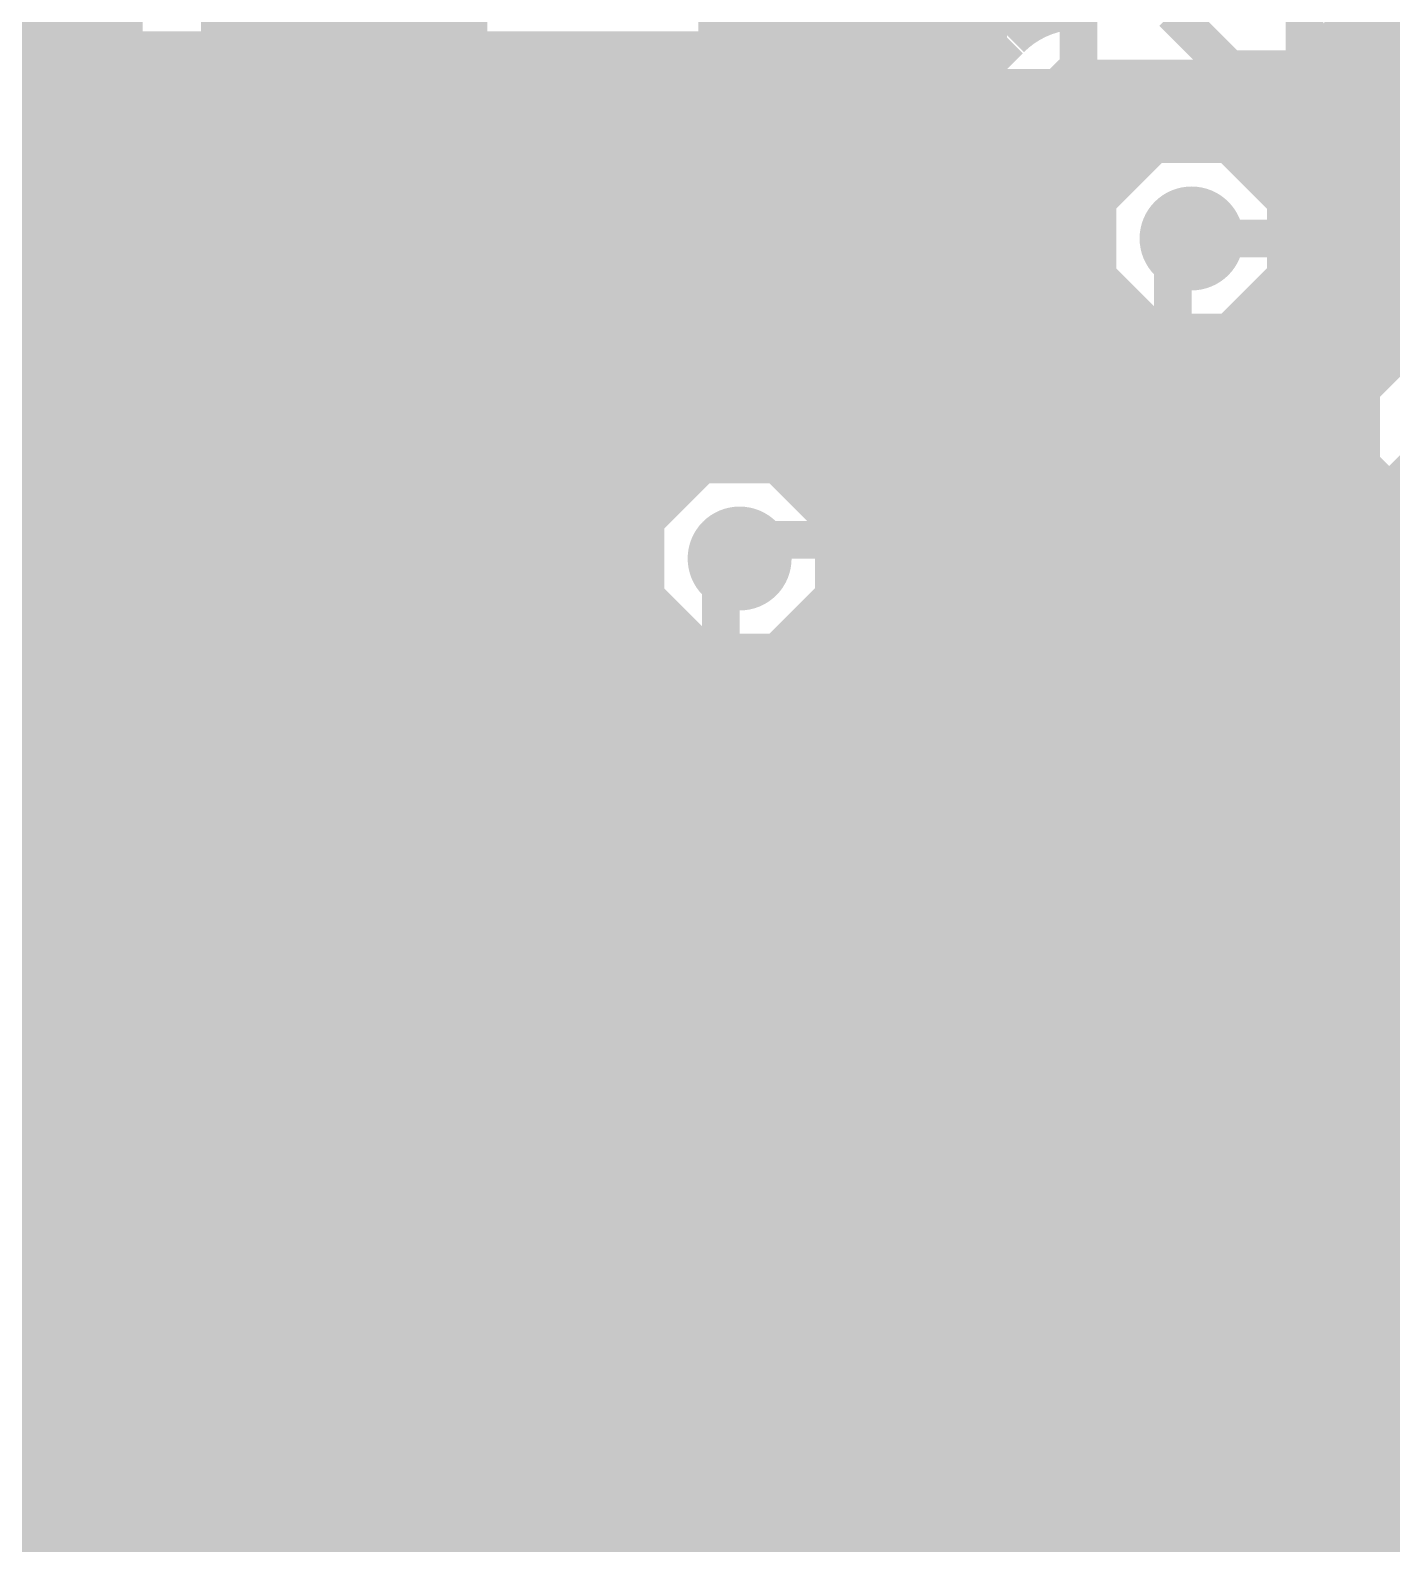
# Model space of a CAD drawing. Extents: x -5 to 208, y -5 to 206.
# Drawn here: x 56.3 to 65.49, y 138.13 to 148.34 of the extents above; entities that cross this region are included whole.
import ezdxf

# ---------------------------------------------------------------- set-up
doc = ezdxf.new("R2010")
doc.units = 0
doc.header["$MEASUREMENT"] = 0
doc.layers.get('0').update_dxf_attribs({"linetype": 'CONTINUOUS'})
for name, color, linetype in [('22-301-0_BOT', 7, 'CONTINUOUS'), ('22-301-0_DRD', 7, 'CONTINUOUS'), ('22-301-0_IN1', 1, 'CONTINUOUS'), ('22-301-0_IN2', 4, 'CONTINUOUS'), ('22-301-0_SMT', 5, 'CONTINUOUS'), ('22-301-0_SPT', 10, 'CONTINUOUS'), ('22-301-0_SST', 14, 'CONTINUOUS'), ('22-301-0_TOP', 9, 'CONTINUOUS'), ('THRUHOLE_TAP', 13, 'CONTINUOUS')]:
    doc.layers.add(name, color=color, linetype=linetype)

# ---------------------------------------------------------------- blocks, each defined once
blk = doc.blocks.new('ROUND_66')
at = {"const_width": 0.35052}
blk.add_lwpolyline([(-0.17526, 0, 1), (0.17526, 0, 1)], format="xyb", close=True, dxfattribs=at)
blk = doc.blocks.new('ROUND_68')
at = {"const_width": 0.35052}
blk.add_lwpolyline([(-0.17526, 0, 1), (0.17526, 0, 1)], format="xyb", close=True, dxfattribs=at)
blk = doc.blocks.new('RECTANGLE_6')
blk.add_solid([(0.4826, 0.4064), (0.4826, -0.4064), (-0.4826, 0.4064), (-0.4826, -0.4064)])
blk = doc.blocks.new('RECTANGLE_40')
blk.add_solid([(0.508, 0.9017), (0.508, -0.9017), (-0.508, 0.9017), (-0.508, -0.9017)])
blk = doc.blocks.new('ROUND_73')
at = {"const_width": 0.10033}
blk.add_lwpolyline([(-0.050164, 0, 1), (0.050164, 0, 1)], format="xyb", close=True, dxfattribs=at)

msp = doc.modelspace()

# ---------------------------------------------------------------- linework, layer by layer
at = {"layer": '22-301-0_BOT', "const_width": 0.254}
for points in [[(63.246, 135.255), (63.373, 135.382), (63.373, 148.59), (64.389, 149.606)], [(64.643, 148.717), (64.77, 148.717), (64.897, 148.59), (64.897, 146.431), (64.516, 146.05), (64.516, 132.334), (65.024, 131.826)], [(56.30418, 148.4122), (14.17066, 148.4122)], [(56.3372, 148.37918), (56.3372, 107.0737)], [(56.5658, 148.24202), (56.5658, 107.0737)], [(62.738, 148.1836), (14.39926, 148.1836)], [(62.738, 148.209), (56.769, 148.209)], [(56.7944, 148.209), (56.7944, 107.0737)], [(57.023, 148.209), (57.023, 107.0737)], [(57.2516, 148.209), (57.2516, 107.0737)], [(57.4802, 148.209), (57.4802, 107.0737)], [(57.7088, 148.209), (57.7088, 107.0737)], [(57.9374, 148.209), (57.9374, 107.0737)], [(58.166, 148.209), (58.166, 107.0737)], [(58.3946, 148.209), (58.3946, 107.0737)], [(58.6232, 148.209), (58.6232, 107.0737)], [(58.8518, 148.209), (58.8518, 107.0737)], [(59.0804, 148.209), (59.0804, 107.0737)], [(59.309, 148.209), (59.309, 107.0737)], [(59.5376, 148.209), (59.5376, 107.0737)], [(59.7662, 148.209), (59.7662, 107.0737)], [(59.9948, 148.209), (59.9948, 107.0737)], [(60.2234, 148.209), (60.2234, 107.0737)], [(60.452, 148.209), (60.452, 145.35658)], [(60.6806, 148.209), (60.6806, 145.53438)], [(60.9092, 148.209), (60.9092, 145.6182)], [(61.1378, 148.209), (61.1378, 145.63598)], [(61.3664, 148.209), (61.3664, 145.59026)], [(61.595, 148.209), (61.595, 145.47088)], [(61.8236, 148.209), (61.8236, 145.21942)], [(62.0522, 148.209), (62.0522, 136.8552)], [(62.2808, 148.209), (62.2808, 136.87298)], [(62.5094, 148.209), (62.5094, 136.82726)], [(62.738, 148.209), (62.738, 136.70788)], [(62.738, 148.209), (62.738, 136.70788)], [(62.738, 147.955), (14.62786, 147.955)], [(62.738, 147.7264), (14.85646, 147.7264)], [(62.738, 147.4978), (39.67226, 147.4978)], [(62.738, 147.2692), (39.93642, 147.2692)], [(62.738, 147.0406), (40.16502, 147.0406)], [(64.135, 146.939), (64.008, 146.812), (64.008, 135.001), (63.5, 134.493), (63.5, 131.064), (63.373, 130.937), (63.373, 130.81)], [(62.738, 146.812), (40.39362, 146.812)], [(62.738, 146.5834), (40.62222, 146.5834)], [(62.738, 146.3548), (40.85082, 146.3548)], [(62.738, 146.1262), (43.85818, 146.1262)], [(62.738, 145.8976), (44.19092, 145.8976)], [(62.738, 145.669), (44.39666, 145.669)], [(65.913, 145.669), (65.024, 144.78), (65.024, 132.842), (66.294, 131.572)], [(60.53836, 145.4404), (44.53636, 145.4404)], [(62.738, 145.4404), (61.6331, 145.4404)], [(60.34532, 145.2118), (44.62526, 145.2118)], [(62.738, 145.2118), (61.82868, 145.2118)], [(60.25388, 144.9832), (44.67352, 144.9832)], [(62.738, 144.9832), (61.92012, 144.9832)], [(60.22848, 144.7546), (44.68622, 144.7546)], [(61.087, 144.78), (60.96, 144.653), (60.96, 127.635), (61.468, 127.127), (62.357, 127.127), (64.262, 129.032), (64.262, 131.191)], [(62.738, 144.7546), (61.94298, 144.7546)], [(60.26658, 144.526), (44.6659, 144.526)], [(62.738, 144.526), (61.90488, 144.526)], [(60.325, 144.3863), (60.325, 127.635)], [(61.8236, 144.34058), (61.8236, 136.77138)], [(60.325, 144.2974), (44.60748, 144.2974)], [(62.738, 144.2974), (61.79566, 144.2974)], [(60.325, 144.0688), (44.78782, 144.0688)], [(61.595, 144.08912), (61.595, 136.59358)], [(62.738, 144.0688), (61.595, 144.0688)], [(60.325, 143.8402), (45.01642, 143.8402)], [(62.738, 143.8402), (61.595, 143.8402)], [(60.325, 143.6116), (45.24502, 143.6116)], [(62.738, 143.6116), (61.595, 143.6116)], [(60.325, 143.383), (45.41266, 143.383)], [(62.738, 143.383), (61.595, 143.383)], [(60.325, 143.1544), (45.466, 143.1544)], [(62.738, 143.1544), (61.595, 143.1544)], [(60.325, 142.9258), (45.466, 142.9258)], [(62.738, 142.9258), (61.595, 142.9258)], [(60.325, 142.6972), (45.466, 142.6972)], [(62.738, 142.6972), (61.595, 142.6972)], [(60.325, 142.4686), (45.466, 142.4686)], [(62.738, 142.4686), (61.595, 142.4686)], [(60.325, 142.24), (45.466, 142.24)], [(62.738, 142.24), (61.595, 142.24)], [(60.325, 142.0114), (45.466, 142.0114)], [(62.738, 142.0114), (61.595, 142.0114)], [(60.325, 141.7828), (45.466, 141.7828)], [(62.738, 141.7828), (61.595, 141.7828)], [(60.325, 141.5542), (45.466, 141.5542)], [(62.738, 141.5542), (61.595, 141.5542)], [(60.325, 141.3256), (45.44822, 141.3256)], [(62.738, 141.3256), (61.595, 141.3256)], [(60.325, 141.097), (45.339, 141.097)], [(62.738, 141.097), (61.595, 141.097)], [(60.325, 140.8684), (45.11802, 140.8684)], [(62.738, 140.8684), (61.595, 140.8684)], [(60.325, 140.6398), (44.88942, 140.6398)], [(62.738, 140.6398), (61.595, 140.6398)], [(60.325, 140.4112), (44.66082, 140.4112)], [(62.738, 140.4112), (61.595, 140.4112)], [(60.325, 140.1826), (44.577, 140.1826)], [(62.738, 140.1826), (61.595, 140.1826)], [(60.325, 139.954), (44.577, 139.954)], [(62.738, 139.954), (61.595, 139.954)], [(60.325, 139.7254), (44.577, 139.7254)], [(62.738, 139.7254), (61.595, 139.7254)], [(60.325, 139.4968), (44.577, 139.4968)], [(62.738, 139.4968), (61.595, 139.4968)], [(60.325, 139.2682), (44.577, 139.2682)], [(62.738, 139.2682), (61.595, 139.2682)], [(60.325, 139.0396), (44.577, 139.0396)], [(62.738, 139.0396), (61.595, 139.0396)], [(60.325, 138.811), (44.577, 138.811)], [(62.738, 138.811), (61.595, 138.811)], [(60.325, 138.5824), (44.577, 138.5824)], [(62.738, 138.5824), (61.595, 138.5824)], [(60.325, 138.3538), (44.577, 138.3538)], [(62.738, 138.3538), (61.595, 138.3538)], [(60.325, 138.1252), (44.577, 138.1252)], [(62.738, 138.1252), (61.595, 138.1252)]]:
    msp.add_lwpolyline(points, dxfattribs=at)
for points in [[(56.134, 148.844, 0.4142136), (56.769, 148.209)], [(61.087, 145.63852, 0.4142136), (60.22848, 144.78)], [(61.94552, 144.78, 0.4142136), (61.087, 145.63852)], [(60.22848, 144.78, 0.1197913), (60.32427, 144.38592)], [(61.595, 144.08912, 0.238571), (61.94454, 144.78)]]:
    msp.add_lwpolyline(points, format="xyb", dxfattribs=at)
at = {"layer": '22-301-0_DRD', "const_width": 0.254}
for points in [[(64.008, 148.971), (64.008, 148.463)], [(65.278, 148.463), (65.278, 148.971)], [(64.008, 148.463), (64.389, 148.082)], [(64.897, 148.082), (65.278, 148.463)], [(64.389, 148.082), (64.897, 148.082)], [(63.881, 147.574), (63.5, 147.193)], [(64.389, 147.574), (63.881, 147.574)], [(64.77, 147.193), (64.389, 147.574)], [(63.5, 147.193), (63.5, 146.685)], [(64.77, 146.685), (64.77, 147.193)], [(63.5, 146.685), (63.881, 146.304)], [(64.389, 146.304), (64.77, 146.685)], [(63.881, 146.304), (64.389, 146.304)], [(65.659, 146.304), (65.278, 145.923)], [(65.278, 145.923), (65.278, 145.415)], [(60.833, 145.415), (60.452, 145.034)], [(61.341, 145.415), (60.833, 145.415)], [(61.722, 145.034), (61.341, 145.415)], [(65.278, 145.415), (65.659, 145.034)], [(60.452, 145.034), (60.452, 144.526)], [(61.722, 144.526), (61.722, 145.034)], [(60.452, 144.526), (60.833, 144.145)], [(61.341, 144.145), (61.722, 144.526)], [(60.833, 144.145), (61.341, 144.145)], [(61.976, 140.97), (61.595, 140.589)], [(62.484, 140.97), (61.976, 140.97)], [(62.865, 140.589), (62.484, 140.97)], [(61.595, 140.589), (61.595, 140.081)], [(62.865, 140.081), (62.865, 140.589)], [(61.595, 140.081), (61.976, 139.7)], [(62.484, 139.7), (62.865, 140.081)], [(61.976, 139.7), (62.484, 139.7)]]:
    msp.add_lwpolyline(points, dxfattribs=at)
at = {"layer": '22-301-0_IN1', "const_width": 0.254}
for points in [[(66.55308, 147.955), (55.88, 147.955)], [(56.2102, 147.955), (56.2102, 112.4712)], [(56.4388, 147.955), (56.4388, 112.4712)], [(56.6674, 147.955), (56.6674, 112.4712)], [(56.896, 147.955), (56.896, 112.4712)], [(57.1246, 147.955), (57.1246, 112.4712)], [(57.3532, 147.955), (57.3532, 112.4712)], [(57.5818, 147.955), (57.5818, 112.4712)], [(57.8104, 147.955), (57.8104, 112.4712)], [(58.039, 147.955), (58.039, 112.4712)], [(58.2676, 147.955), (58.2676, 112.4712)], [(58.4962, 147.955), (58.4962, 112.4712)], [(58.7248, 147.955), (58.7248, 112.4712)], [(58.9534, 147.955), (58.9534, 112.4712)], [(59.182, 147.955), (59.182, 112.4712)], [(59.4106, 147.955), (59.4106, 112.4712)], [(59.6392, 147.955), (59.6392, 112.4712)], [(59.8678, 147.955), (59.8678, 112.4712)], [(60.0964, 147.955), (60.0964, 112.4712)], [(60.325, 147.955), (60.325, 112.4712)], [(60.5536, 147.955), (60.5536, 145.20164)], [(60.7822, 147.955), (60.7822, 145.38706)], [(61.0108, 147.955), (61.0108, 145.45564)], [(61.2394, 147.955), (61.2394, 145.44294)], [(61.468, 147.955), (61.468, 145.34388)], [(61.6966, 147.955), (61.6966, 145.07972)], [(61.9252, 147.955), (61.9252, 136.62406)], [(62.1538, 147.955), (62.1538, 136.69264)], [(62.3824, 147.955), (62.3824, 136.67994)], [(62.611, 147.955), (62.611, 136.58088)], [(62.8396, 147.955), (62.8396, 136.31672)], [(63.0682, 147.955), (63.0682, 135.91032)], [(63.2968, 147.955), (63.2968, 135.93318)], [(63.5254, 147.955), (63.5254, 147.23872)], [(63.754, 147.955), (63.754, 147.50288)], [(63.9826, 147.955), (63.9826, 147.60194)], [(64.2112, 147.955), (64.2112, 147.61464)], [(64.4398, 147.955), (64.4398, 147.54606)], [(64.6684, 147.955), (64.6684, 147.36064)], [(64.897, 147.955), (64.897, 132.49402)], [(65.1256, 147.955), (65.1256, 132.49656)], [(65.3542, 147.955), (65.3542, 146.05508)], [(65.5828, 147.955), (65.5828, 146.26336)], [(66.6369, 147.8026), (13.95476, 147.8026)], [(63.89116, 147.574), (13.78712, 147.574)], [(66.93916, 147.574), (64.3763, 147.574)], [(63.5889, 147.3454), (13.61694, 147.3454)], [(79.43088, 147.3454), (64.67856, 147.3454)], [(63.47714, 147.1168), (13.62964, 147.1168)], [(79.66202, 147.1168), (64.79032, 147.1168)], [(63.45682, 146.8882), (13.56106, 146.8882)], [(79.883, 146.8882), (64.81318, 146.8882)], [(63.51524, 146.6596), (13.37564, 146.6596)], [(63.5254, 146.63674), (63.5254, 135.87476)], [(73.81494, 146.6596), (64.75476, 146.6596)], [(64.6684, 146.51736), (64.6684, 132.40512)], [(63.68288, 146.431), (9.5758, 146.431)], [(73.66508, 146.431), (64.58712, 146.431)], [(63.754, 146.37512), (63.754, 135.70712)], [(63.9826, 146.27606), (63.9826, 131.81076)], [(64.4398, 146.33194), (64.4398, 132.17398)], [(65.49136, 146.2024), (9.5123, 146.2024)], [(64.2112, 146.26336), (64.2112, 131.86918)], [(65.30594, 145.9738), (43.76674, 145.9738)], [(65.23736, 145.7452), (44.0944, 145.7452)], [(65.25006, 145.5166), (44.28744, 145.5166)], [(60.63488, 145.288), (44.40936, 145.288)], [(65.34912, 145.288), (61.53912, 145.288)], [(65.3542, 145.28038), (65.3542, 132.42036)], [(60.46724, 145.0594), (44.48048, 145.0594)], [(65.61074, 145.0594), (61.70676, 145.0594)], [(65.5828, 145.07464), (65.5828, 132.21208)], [(60.40882, 144.8308), (44.50842, 144.8308)], [(79.883, 144.8308), (61.76518, 144.8308)], [(60.42914, 144.6022), (44.49826, 144.6022)], [(79.883, 144.6022), (61.74232, 144.6022)], [(61.6966, 144.47774), (61.6966, 136.43864)], [(60.5409, 144.3736), (44.44492, 144.3736)], [(60.5536, 144.35836), (60.5536, 112.4712)], [(79.883, 144.3736), (61.63056, 144.3736)], [(60.84316, 144.145), (44.3484, 144.145)], [(60.7822, 144.17294), (60.7822, 112.4712)], [(79.883, 144.145), (61.3283, 144.145)], [(61.468, 144.21612), (61.468, 128.10236)], [(61.0108, 144.10436), (61.0108, 112.4712)], [(61.2394, 144.11706), (61.2394, 112.4712)], [(79.883, 143.9164), (44.19092, 143.9164)], [(79.883, 143.6878), (43.93946, 143.6878)], [(79.883, 143.4592), (43.71086, 143.4592)], [(79.883, 143.2306), (44.06646, 143.2306)], [(79.883, 143.002), (44.26966, 143.002)], [(79.883, 142.7734), (44.3992, 142.7734)], [(79.883, 142.5448), (44.4754, 142.5448)], [(79.883, 142.3162), (44.50842, 142.3162)], [(79.883, 142.0876), (44.5008, 142.0876)], [(79.883, 141.859), (44.45508, 141.859)], [(72.09536, 141.6304), (44.3611, 141.6304)], [(71.90994, 141.4018), (44.21124, 141.4018)], [(71.84136, 141.1732), (43.97502, 141.1732)], [(71.85406, 140.9446), (43.48226, 140.9446)], [(71.95312, 140.716), (12.64412, 140.716)], [(72.21474, 140.4874), (12.53236, 140.4874)], [(79.883, 140.2588), (12.2301, 140.2588)], [(79.883, 140.0302), (-2.54, 140.0302)], [(67.46494, 139.8016), (-2.54, 139.8016)], [(67.31508, 139.573), (17.0053, 139.573)], [(67.26428, 139.3444), (17.30756, 139.3444)], [(67.29476, 139.1158), (17.41932, 139.1158)], [(67.41922, 138.8872), (30.82798, 138.8872)], [(67.78244, 138.6586), (31.05912, 138.6586)], [(72.20712, 138.43), (31.14802, 138.43)], [(72.10806, 138.2014), (31.15056, 138.2014)]]:
    msp.add_lwpolyline(points, dxfattribs=at)
for points in [[(64.135, 147.61972, 0.4142136), (63.45428, 146.939)], [(64.81572, 146.939, 0.4142136), (64.135, 147.61972)], [(63.45428, 146.939, 0.4142136), (64.135, 146.25828)], [(64.135, 146.25828, 0.4142136), (64.81572, 146.939)], [(65.913, 146.34972, 0.4142136), (65.23228, 145.669)], [(65.23228, 145.669, 0.4142136), (65.913, 144.98828)], [(61.087, 145.46072, 0.4142136), (60.40628, 144.78)], [(61.76772, 144.78, 0.4142136), (61.087, 145.46072)], [(60.40628, 144.78, 0.4142136), (61.087, 144.09928)], [(61.087, 144.09928, 0.4142136), (61.76772, 144.78)]]:
    msp.add_lwpolyline(points, format="xyb", dxfattribs=at)
at = {"layer": '22-301-0_IN2', "const_width": 0.254}
for points in [[(66.55308, 147.955), (55.88, 147.955)], [(56.2102, 147.955), (56.2102, 139.7762)], [(56.4388, 147.955), (56.4388, 139.7762)], [(56.6674, 147.955), (56.6674, 139.7762)], [(56.896, 147.955), (56.896, 139.7762)], [(57.1246, 147.955), (57.1246, 139.7762)], [(57.3532, 147.955), (57.3532, 139.7762)], [(57.5818, 147.955), (57.5818, 139.7762)], [(57.8104, 147.955), (57.8104, 139.7762)], [(58.039, 147.955), (58.039, 139.7762)], [(58.2676, 147.955), (58.2676, 139.7762)], [(58.4962, 147.955), (58.4962, 139.7762)], [(58.7248, 147.955), (58.7248, 139.7762)], [(58.9534, 147.955), (58.9534, 139.7762)], [(59.182, 147.955), (59.182, 139.7762)], [(59.4106, 147.955), (59.4106, 139.7762)], [(59.6392, 147.955), (59.6392, 139.7762)], [(59.8678, 147.955), (59.8678, 139.7762)], [(60.0964, 147.955), (60.0964, 139.7762)], [(60.325, 147.955), (60.325, 139.7762)], [(60.5536, 147.955), (60.5536, 145.20164)], [(60.7822, 147.955), (60.7822, 145.38706)], [(61.0108, 147.955), (61.0108, 145.45564)], [(61.2394, 147.955), (61.2394, 145.44294)], [(61.468, 147.955), (61.468, 145.3642)], [(61.6966, 147.955), (61.6966, 145.3642)], [(61.9252, 147.955), (61.9252, 145.3642)], [(62.1538, 147.955), (62.1538, 145.3642)], [(62.3824, 147.955), (62.3824, 145.3642)], [(62.611, 147.955), (62.611, 145.3642)], [(62.8396, 147.955), (62.8396, 145.3642)], [(63.0682, 147.955), (63.0682, 145.3642)], [(63.2968, 147.955), (63.2968, 145.3642)], [(63.5254, 147.955), (63.5254, 147.23872)], [(63.754, 147.955), (63.754, 147.50288)], [(63.9826, 147.955), (63.9826, 147.60194)], [(64.2112, 147.955), (64.2112, 147.61464)], [(64.4398, 147.955), (64.4398, 147.54606)], [(64.6684, 147.955), (64.6684, 147.3962)], [(64.897, 147.955), (64.897, 147.3962)], [(65.1256, 147.955), (65.1256, 147.3962)], [(65.3542, 147.955), (65.3542, 147.3962)], [(65.5828, 147.955), (65.5828, 147.3962)], [(66.70294, 147.7264), (13.91412, 147.7264)], [(63.74638, 147.4978), (13.68298, 147.4978)], [(79.35976, 147.4978), (64.52108, 147.4978)], [(74.549, 147.3962), (64.63792, 147.3962)], [(63.54064, 147.2692), (13.62964, 147.2692)], [(63.4619, 147.0406), (13.61694, 147.0406)], [(113.157, 146.431), (112.903, 146.685), (74.803, 146.685), (74.549, 146.939), (64.135, 146.939)], [(63.46698, 146.812), (13.51788, 146.812)], [(63.55588, 146.5834), (13.25372, 146.5834)], [(63.5254, 146.63674), (63.5254, 145.3642)], [(73.68794, 146.4818), (64.63792, 146.4818)], [(64.6684, 146.4818), (64.6684, 145.3642)], [(64.897, 146.4818), (64.897, 145.3642)], [(65.1256, 146.4818), (65.1256, 145.3642)], [(65.3542, 146.4818), (65.3542, 146.05508)], [(65.5828, 146.4818), (65.5828, 146.26336)], [(63.78702, 146.3548), (9.56056, 146.3548)], [(63.754, 146.37512), (63.754, 145.3642)], [(63.9826, 146.27606), (63.9826, 145.3642)], [(64.4398, 146.33194), (64.4398, 145.3642)], [(73.63714, 146.3548), (64.48298, 146.3548)], [(64.2112, 146.26336), (64.2112, 145.3642)], [(65.41008, 146.1262), (9.47928, 146.1262)], [(65.27292, 145.8976), (43.90136, 145.8976)], [(65.23228, 145.669), (44.16806, 145.669)], [(60.92444, 145.4404), (44.33316, 145.4404)], [(65.27292, 145.4404), (61.24702, 145.4404)], [(65.30594, 145.3642), (61.43498, 145.3642)], [(60.56122, 145.2118), (44.4373, 145.2118)], [(60.43676, 144.9832), (44.49318, 144.9832)], [(118.999, 144.907), (118.745, 144.653), (112.395, 144.653), (112.141, 144.907), (61.214, 144.907), (61.087, 144.78)], [(60.40628, 144.7546), (44.50842, 144.7546)], [(60.45708, 144.526), (44.48556, 144.526)], [(79.883, 144.4498), (61.68136, 144.4498)], [(61.6966, 144.4498), (61.6966, 139.7762)], [(61.9252, 144.4498), (61.9252, 139.7762)], [(62.1538, 144.4498), (62.1538, 139.7762)], [(62.3824, 144.4498), (62.3824, 139.7762)], [(62.611, 144.4498), (62.611, 139.7762)], [(62.8396, 144.4498), (62.8396, 139.7762)], [(63.0682, 144.4498), (63.0682, 139.7762)], [(63.2968, 144.4498), (63.2968, 139.7762)], [(63.5254, 144.4498), (63.5254, 139.7762)], [(63.754, 144.4498), (63.754, 139.7762)], [(63.9826, 144.4498), (63.9826, 139.7762)], [(64.2112, 144.4498), (64.2112, 139.7762)], [(64.4398, 144.4498), (64.4398, 139.7762)], [(64.6684, 144.4498), (64.6684, 139.7762)], [(64.897, 144.4498), (64.897, 139.7762)], [(65.1256, 144.4498), (65.1256, 139.7762)], [(65.3542, 144.4498), (65.3542, 139.7762)], [(65.5828, 144.4498), (65.5828, 139.7762)], [(60.5536, 144.35836), (60.5536, 139.7762)], [(60.60694, 144.2974), (44.41952, 144.2974)], [(79.883, 144.2974), (61.56452, 144.2974)], [(60.7822, 144.17294), (60.7822, 139.7762)], [(61.468, 144.21612), (61.468, 139.7762)], [(79.883, 144.0688), (44.30268, 144.0688)], [(61.0108, 144.10436), (61.0108, 139.7762)], [(61.2394, 144.11706), (61.2394, 139.7762)], [(79.883, 143.8402), (44.1198, 143.8402)], [(79.883, 143.6116), (43.815, 143.6116)], [(79.883, 143.383), (43.86072, 143.383)], [(79.883, 143.1544), (44.1452, 143.1544)], [(79.883, 142.9258), (44.32046, 142.9258)], [(79.883, 142.6972), (44.42968, 142.6972)], [(79.883, 142.4686), (44.49064, 142.4686)], [(79.883, 142.24), (44.51096, 142.24)], [(79.883, 142.0114), (44.49064, 142.0114)], [(79.883, 141.7828), (44.42968, 141.7828)], [(72.01408, 141.5542), (44.32046, 141.5542)], [(71.87692, 141.3256), (44.1452, 141.3256)], [(71.83628, 141.097), (43.86072, 141.097)], [(71.87692, 140.8684), (12.66698, 140.8684)], [(72.01408, 140.6398), (12.61872, 140.6398)], [(79.883, 140.4112), (12.46632, 140.4112)], [(71.08698, 140.1826), (-2.54, 140.1826)], [(67.70116, 139.954), (-2.54, 139.954)], [(67.44208, 139.7762), (18.923, 139.7762)], [(16.764, 138.938), (18.542, 138.938), (18.923, 139.319), (67.945, 139.319)], [(67.44208, 138.8618), (30.86608, 138.8618)], [(56.2102, 138.8618), (56.2102, 138.303)], [(56.4388, 138.8618), (56.4388, 138.303)], [(56.6674, 138.8618), (56.6674, 138.303)], [(56.896, 138.8618), (56.896, 138.303)], [(57.1246, 138.8618), (57.1246, 138.303)], [(57.3532, 138.8618), (57.3532, 138.303)], [(57.5818, 138.8618), (57.5818, 138.303)], [(57.8104, 138.8618), (57.8104, 138.303)], [(58.039, 138.8618), (58.039, 138.303)], [(58.2676, 138.8618), (58.2676, 138.303)], [(58.4962, 138.8618), (58.4962, 138.303)], [(58.7248, 138.8618), (58.7248, 138.303)], [(58.9534, 138.8618), (58.9534, 138.303)], [(59.182, 138.8618), (59.182, 138.303)], [(59.4106, 138.8618), (59.4106, 138.303)], [(59.6392, 138.8618), (59.6392, 138.303)], [(59.8678, 138.8618), (59.8678, 138.303)], [(60.0964, 138.8618), (60.0964, 138.303)], [(60.325, 138.8618), (60.325, 138.303)], [(60.5536, 138.8618), (60.5536, 138.303)], [(60.7822, 138.8618), (60.7822, 138.303)], [(61.0108, 138.8618), (61.0108, 138.303)], [(61.2394, 138.8618), (61.2394, 138.303)], [(61.468, 138.8618), (61.468, 138.303)], [(61.6966, 138.8618), (61.6966, 138.303)], [(61.9252, 138.8618), (61.9252, 138.303)], [(62.1538, 138.8618), (62.1538, 138.303)], [(62.3824, 138.8618), (62.3824, 138.303)], [(62.611, 138.8618), (62.611, 138.303)], [(62.8396, 138.8618), (62.8396, 138.303)], [(63.0682, 138.8618), (63.0682, 138.303)], [(63.2968, 138.8618), (63.2968, 138.303)], [(63.5254, 138.8618), (63.5254, 138.303)], [(63.754, 138.8618), (63.754, 138.303)], [(63.9826, 138.8618), (63.9826, 138.303)], [(64.2112, 138.8618), (64.2112, 138.303)], [(64.4398, 138.8618), (64.4398, 138.303)], [(64.6684, 138.8618), (64.6684, 138.303)], [(64.897, 138.8618), (64.897, 138.303)], [(65.1256, 138.8618), (65.1256, 138.303)], [(65.3542, 138.8618), (65.3542, 138.303)], [(65.5828, 138.8618), (65.5828, 138.303)], [(67.49288, 138.811), (30.93212, 138.811)], [(67.9577, 138.5824), (31.09976, 138.5824)], [(67.7291, 138.3538), (31.15818, 138.3538)], [(67.6783, 138.303), (55.753, 138.303)]]:
    msp.add_lwpolyline(points, dxfattribs=at)
for points in [[(64.135, 147.61972, 0.4142136), (63.45428, 146.939)], [(64.63792, 147.3962, 0.2113087), (64.135, 147.61868)], [(63.45428, 146.939, 0.4142136), (64.135, 146.25828)], [(64.135, 146.25828, 0.2113081), (64.63869, 146.4811)], [(65.913, 146.34972, 0.4142136), (65.23228, 145.669)], [(65.23228, 145.669, 0.1168577), (65.30465, 145.36355)], [(61.087, 145.46072, 0.4142136), (60.40628, 144.78)], [(61.43498, 145.3642, 0.1351175), (61.087, 145.45998)], [(60.40628, 144.78, 0.4142136), (61.087, 144.09928)], [(61.087, 144.09928, 0.2723761), (61.68136, 144.4498)]]:
    msp.add_lwpolyline(points, format="xyb", dxfattribs=at)
at = {"layer": '22-301-0_SST', "const_width": 0.1524}
for points in [[(61.087, 148.717), (61.087, 145.923), (55.753, 145.923), (55.753, 148.717), (61.087, 148.717)], [(61.94806, 141.9733), (61.78042, 142.03426), (61.78042, 142.38986), (61.94806, 142.44828), (62.62624, 142.44828), (62.79642, 142.38986), (62.79642, 142.03426), (62.62624, 141.9733)], [(62.28842, 141.19606), (62.45606, 141.1351), (62.62624, 141.1351), (62.79642, 141.19606), (62.79642, 141.55166), (62.62624, 141.61008), (62.45606, 141.61008), (62.28842, 141.55166), (62.28842, 141.19606), (62.11824, 141.1351), (61.94806, 141.1351), (61.78042, 141.19606), (61.78042, 141.55166), (61.94806, 141.61008), (62.11824, 141.61008), (62.28842, 141.55166)], [(61.78042, 140.6525), (62.79642, 140.2969), (62.79642, 140.77188)], [(63.0555, 136.9695), (63.0555, 139.8905), (61.4172, 139.8905), (61.4172, 136.9695), (63.0555, 136.9695)]]:
    msp.add_lwpolyline(points, dxfattribs=at)
at = {"layer": '22-301-0_TOP'}
for points, const_width in [([(65.73266, 133.3881), (65.73266, 142.16634), (62.357, 145.542), (54.991, 145.542), (48.26, 152.273), (48.26, 159.893)], 0.254), ([(47.371, 159.131), (47.371, 152.273), (55.626, 144.018), (63.119, 144.018), (65.23228, 141.90472), (65.23228, 133.3881)], 0.254), ([(48.9966, 156.6418), (48.9966, 152.2984), (55.245, 146.05), (62.611, 146.05), (66.294, 142.367), (66.294, 137.541), (67.2338, 136.6012), (67.2338, 133.3881)], 0.254), ([(58.42, 153.4922), (58.42, 146.5072)], 0.254), ([(58.6486, 153.4922), (58.6486, 146.5072)], 0.254), ([(58.8772, 153.4922), (58.8772, 146.5072)], 0.254), ([(59.1058, 153.4922), (59.1058, 146.5072)], 0.254), ([(64.7954, 151.765), (64.7954, 151.003), (65.0494, 150.749), (65.151, 150.749), (65.659, 150.241), (65.659, 148.336), (65.151, 147.828), (63.373, 147.828), (62.992, 147.447), (62.992, 147.32), (60.0964, 147.32)], 0.635), ([(56.8452, 151.13), (56.7436, 151.0284), (56.7436, 147.32)], 0.635), ([(62.7634, 150.4823), (62.7634, 148.1328)], 0.254), ([(62.992, 150.46198), (62.992, 148.35124)], 0.254), ([(63.2206, 150.4569), (63.2206, 148.45792)], 0.254), ([(57.7342, 149.4282), (57.7342, 146.5072)], 0.254), ([(57.9628, 149.4282), (57.9628, 146.5072)], 0.254), ([(58.1914, 149.4282), (58.1914, 146.5072)], 0.254), ([(60.9346, 149.4282), (60.9346, 147.9677)], 0.254), ([(61.1632, 149.4282), (61.1632, 147.9677)], 0.254), ([(61.3918, 149.4282), (61.3918, 147.9677)], 0.254), ([(61.6204, 149.4282), (61.6204, 147.9677)], 0.254), ([(61.849, 149.4282), (61.849, 147.9677)], 0.254), ([(62.0776, 149.4282), (62.0776, 147.9677)], 0.254), ([(62.3062, 149.4282), (62.3062, 147.9677)], 0.254), ([(62.5348, 149.4282), (62.5348, 147.9677)], 0.254), ([(57.5818, 148.5519), (57.5818, 146.5072)], 0.254), ([(59.2582, 148.5519), (59.2582, 146.5072)], 0.254), ([(60.9346, 148.5519), (60.9346, 147.9677)], 0.254), ([(59.2582, 148.2598), (57.5818, 148.2598)], 0.254), ([(62.88786, 148.2598), (60.9346, 148.2598)], 0.254), ([(62.90818, 148.27758), (62.59576, 147.9677)], 0.254), ([(46.5582, 148.01596), (61.7601, 132.81406)], 0.254), ([(59.2582, 148.0312), (57.5818, 148.0312)], 0.254), ([(62.65926, 148.0312), (60.9346, 148.0312)], 0.254), ([(62.59576, 147.9677), (60.9346, 147.9677)], 0.254), ([(59.2582, 147.8026), (57.5818, 147.8026)], 0.254), ([(59.2582, 147.574), (57.5818, 147.574)], 0.254), ([(59.2582, 147.3454), (57.5818, 147.3454)], 0.254), ([(72.0598, 147.3454), (65.5828, 147.3454)], 0.254), ([(65.278, 147.193), (65.278, 145.9103)], 0.254), ([(65.5066, 147.28698), (65.5066, 146.21256)], 0.254), ([(59.2582, 147.1168), (57.5818, 147.1168)], 0.254), ([(65.151, 147.1803), (64.77, 147.1803)], 0.254), ([(72.0598, 147.1168), (64.79032, 147.1168)], 0.254), ([(64.8208, 147.1803), (64.8208, 144.48536)], 0.254), ([(65.0494, 147.1803), (65.0494, 144.25676)], 0.254), ([(59.2582, 146.8882), (57.5818, 146.8882)], 0.254), ([(72.0598, 146.8882), (64.81318, 146.8882)], 0.254), ([(63.4492, 146.86026), (63.4492, 145.85696)], 0.254), ([(63.2206, 146.71294), (63.2206, 146.08556)], 0.254), ([(59.2582, 146.6596), (57.5818, 146.6596)], 0.254), ([(62.992, 146.6723), (60.9346, 146.6723)], 0.254), ([(60.9346, 146.6723), (60.9346, 146.5072)], 0.254), ([(60.9346, 146.6723), (60.9346, 146.5072)], 0.254), ([(63.51524, 146.6596), (60.9346, 146.6596)], 0.254), ([(61.1632, 146.6723), (61.1632, 146.5072)], 0.254), ([(61.3918, 146.6723), (61.3918, 146.5072)], 0.254), ([(61.6204, 146.6723), (61.6204, 146.5072)], 0.254), ([(61.849, 146.6723), (61.849, 146.5072)], 0.254), ([(62.0776, 146.6723), (62.0776, 146.5072)], 0.254), ([(62.3062, 146.6723), (62.3062, 146.5072)], 0.254), ([(62.5348, 146.6723), (62.5348, 146.5072)], 0.254), ([(62.7634, 146.6723), (62.7634, 146.4818)], 0.254), ([(62.992, 146.6723), (62.992, 146.31416)], 0.254), ([(72.0598, 146.6596), (64.75476, 146.6596)], 0.254), ([(59.2582, 146.5072), (57.5818, 146.5072)], 0.254), ([(62.611, 146.5072), (60.9346, 146.5072)], 0.254), ([(63.68288, 146.431), (62.86246, 146.431)], 0.254), ([(63.6778, 146.43608), (63.6778, 145.62836)], 0.254), ([(72.0598, 146.431), (64.58712, 146.431)], 0.254), ([(64.5922, 146.43608), (64.5922, 144.71396)], 0.254), ([(62.93866, 146.37004), (66.61658, 142.68958)], 0.254), ([(63.9064, 146.29892), (63.9064, 145.39976)], 0.254), ([(64.3636, 146.29892), (64.3636, 144.94256)], 0.254), ([(65.49136, 146.2024), (63.10376, 146.2024)], 0.254), ([(64.135, 146.25828), (64.135, 145.17116)], 0.254), ([(65.30594, 145.9738), (63.33236, 145.9738)], 0.254), ([(65.23736, 145.7452), (63.56096, 145.7452)], 0.254), ([(65.25006, 145.5166), (63.78956, 145.5166)], 0.254), ([(65.278, 145.42516), (65.278, 144.02816)], 0.254), ([(65.34912, 145.288), (64.01816, 145.288)], 0.254), ([(65.61074, 145.0594), (64.24676, 145.0594)], 0.254), ([(65.5066, 145.1229), (65.5066, 143.79956)], 0.254), ([(72.0598, 144.8308), (64.47536, 144.8308)], 0.254), ([(72.0598, 144.6022), (64.70396, 144.6022)], 0.254), ([(72.0598, 144.3736), (64.93256, 144.3736)], 0.254), ([(72.0598, 144.145), (65.16116, 144.145)], 0.254), ([(72.0598, 143.9164), (65.38976, 143.9164)], 0.254), ([(62.9285, 143.5608), (55.626, 143.5608)], 0.254), ([(56.3626, 143.5608), (56.3626, 138.21156)], 0.254), ([(56.5912, 143.5608), (56.5912, 137.98296)], 0.254), ([(56.8198, 143.5608), (56.8198, 137.75436)], 0.254), ([(57.0484, 143.5608), (57.0484, 137.52576)], 0.254), ([(57.277, 143.5608), (57.277, 137.29716)], 0.254), ([(57.5056, 143.5608), (57.5056, 137.06856)], 0.254), ([(57.7342, 143.5608), (57.7342, 136.83996)], 0.254), ([(57.9628, 143.5608), (57.9628, 136.61136)], 0.254), ([(58.1914, 143.5608), (58.1914, 136.38276)], 0.254), ([(58.42, 143.5608), (58.42, 136.15416)], 0.254), ([(58.6486, 143.5608), (58.6486, 135.92556)], 0.254), ([(58.8772, 143.5608), (58.8772, 135.69696)], 0.254), ([(59.1058, 143.5608), (59.1058, 135.46836)], 0.254), ([(59.3344, 143.5608), (59.3344, 135.23976)], 0.254), ([(59.563, 143.5608), (59.563, 135.01116)], 0.254), ([(59.7916, 143.5608), (59.7916, 134.78256)], 0.254), ([(60.0202, 143.5608), (60.0202, 134.55396)], 0.254), ([(60.2488, 143.5608), (60.2488, 134.32536)], 0.254), ([(60.4774, 143.5608), (60.4774, 134.09676)], 0.254), ([(60.706, 143.5608), (60.706, 133.86816)], 0.254), ([(60.9346, 143.5608), (60.9346, 133.63956)], 0.254), ([(61.1632, 143.5608), (61.1632, 133.41096)], 0.254), ([(61.3918, 143.5608), (61.3918, 133.18236)], 0.254), ([(61.6204, 143.5608), (61.6204, 139.8778)], 0.254), ([(61.849, 143.5608), (61.849, 139.8778)], 0.254), ([(62.0776, 143.5608), (62.0776, 139.8778)], 0.254), ([(62.3062, 143.5608), (62.3062, 139.8778)], 0.254), ([(62.5348, 143.5608), (62.5348, 139.8778)], 0.254), ([(62.7634, 143.5608), (62.7634, 139.8778)], 0.254), ([(62.9285, 143.5608), (64.77508, 141.71422)], 0.254), ([(63.0301, 143.4592), (51.11496, 143.4592)], 0.254), ([(62.992, 143.4973), (62.992, 139.8778)], 0.254), ([(63.2587, 143.2306), (51.34356, 143.2306)], 0.254), ([(63.2206, 143.2687), (63.2206, 135.93318)], 0.254), ([(63.4492, 143.0401), (63.4492, 135.9027)], 0.254), ([(63.4873, 143.002), (51.57216, 143.002)], 0.254), ([(63.6778, 142.8115), (63.6778, 135.78078)], 0.254), ([(63.7159, 142.7734), (51.80076, 142.7734)], 0.254), ([(63.9445, 142.5448), (52.02936, 142.5448)], 0.254), ([(63.9064, 142.5829), (63.9064, 135.41502)], 0.254), ([(64.1731, 142.3162), (52.25796, 142.3162)], 0.254), ([(64.135, 142.3543), (64.135, 134.59714)], 0.254), ([(64.3636, 142.1257), (64.3636, 134.58698)], 0.254), ([(64.4017, 142.0876), (52.48656, 142.0876)], 0.254), ([(64.5922, 141.8971), (64.5922, 134.58444)], 0.254), ([(64.6303, 141.859), (52.71516, 141.859)], 0.254), ([(64.77508, 141.71422), (64.77508, 134.60476)], 0.254), ([(64.77508, 141.6304), (52.94376, 141.6304)], 0.254), ([(64.77508, 141.4018), (53.17236, 141.4018)], 0.254), ([(64.77508, 141.1732), (53.40096, 141.1732)], 0.254), ([(64.77508, 140.9446), (53.62956, 140.9446)], 0.254), ([(64.77508, 140.716), (53.85816, 140.716)], 0.254), ([(64.77508, 140.4874), (54.08676, 140.4874)], 0.254), ([(62.23, 140.335), (62.23, 139.1412)], 0.635), ([(64.77508, 140.2588), (54.31536, 140.2588)], 0.254), ([(64.77508, 140.0302), (54.54396, 140.0302)], 0.254), ([(63.0428, 139.8778), (61.4172, 139.8778)], 0.254), ([(61.4172, 139.8778), (61.4172, 138.4554)], 0.254), ([(62.23, 139.8778), (62.23, 139.1412)], 0.254), ([(63.0428, 139.8778), (63.0428, 138.4554)], 0.254), ([(61.4172, 139.8016), (54.77256, 139.8016)], 0.254), ([(64.77508, 139.8016), (63.0428, 139.8016)], 0.254), ([(61.4172, 139.573), (55.00116, 139.573)], 0.254), ([(64.77508, 139.573), (63.0428, 139.573)], 0.254), ([(61.4172, 139.3444), (55.22976, 139.3444)], 0.254), ([(64.77508, 139.3444), (63.0428, 139.3444)], 0.254), ([(61.4172, 139.1412), (62.23, 139.1412)], 0.254), ([(63.0428, 139.1412), (62.23, 139.1412)], 0.254), ([(61.4172, 139.1158), (55.45836, 139.1158)], 0.254), ([(64.77508, 139.1158), (63.0428, 139.1158)], 0.254), ([(61.4172, 138.8872), (55.68696, 138.8872)], 0.254), ([(64.77508, 138.8872), (63.0428, 138.8872)], 0.254), ([(61.4172, 138.6586), (55.91556, 138.6586)], 0.254), ([(64.77508, 138.6586), (63.0428, 138.6586)], 0.254), ([(61.4172, 138.43), (56.14416, 138.43)], 0.254), ([(61.4172, 138.4554), (61.4172, 138.4046)], 0.254), ([(63.0428, 138.4554), (63.0428, 138.4046)], 0.254), ([(64.77508, 138.43), (63.0428, 138.43)], 0.254), ([(61.4172, 138.4046), (61.4172, 136.9822)], 0.254), ([(63.0428, 138.4046), (63.0428, 136.9822)], 0.254), ([(61.4172, 138.2014), (56.37276, 138.2014)], 0.254), ([(64.77508, 138.2014), (63.0428, 138.2014)], 0.254)]:
    msp.add_lwpolyline(points, dxfattribs=dict(at, const_width=const_width))
at = {"layer": '22-301-0_TOP', "const_width": 0.254}
for points in [[(63.373, 148.4757, 0.1989129), (62.91501, 148.28599)], [(65.151, 147.1803, 0.1989118), (65.60899, 147.37001)], [(65.151, 147.1803, 0.1989118), (65.60899, 147.37001)], [(64.81572, 146.939, 0.091037), (64.77133, 147.1808)], [(64.135, 146.25828, 0.4142136), (64.81572, 146.939)], [(62.992, 146.6723, 0.2039555), (63.45879, 146.87097)], [(63.45936, 146.87042, 0.3848864), (64.135, 146.26082)], [(62.93358, 146.37258, 0.1989124), (62.611, 146.5062)], [(65.913, 146.34972, 0.4142136), (65.23228, 145.669)], [(65.23228, 145.669, 0.4142136), (65.913, 144.98828)]]:
    msp.add_lwpolyline(points, format="xyb", dxfattribs=at)

# ---------------------------------------------------------------- block references
at = {"layer": '22-301-0_BOT'}
for p in [(64.135, 146.939), (61.087, 144.78), (62.23, 140.335)]:
    msp.add_blockref('ROUND_66', p, dxfattribs=at)
at = {"layer": '22-301-0_IN1'}
for name, p in [('ROUND_68', (64.135, 146.939)), ('ROUND_66', (61.087, 144.78)), ('ROUND_66', (62.23, 140.335))]:
    msp.add_blockref(name, p, dxfattribs=at)
at = {"layer": '22-301-0_IN2'}
for name, p in [('ROUND_66', (64.135, 146.939)), ('ROUND_66', (61.087, 144.78)), ('ROUND_68', (62.23, 140.335))]:
    msp.add_blockref(name, p, dxfattribs=at)
at = {"layer": '22-301-0_SMT'}
for name, p in [('RECTANGLE_40', (56.7436, 147.32)), ('RECTANGLE_40', (60.0964, 147.32)), ('RECTANGLE_6', (62.23, 139.1412))]:
    msp.add_blockref(name, p, dxfattribs=at)
at = {"layer": '22-301-0_SPT'}
for name, p in [('RECTANGLE_40', (56.7436, 147.32)), ('RECTANGLE_40', (60.0964, 147.32)), ('RECTANGLE_6', (62.23, 139.1412))]:
    msp.add_blockref(name, p, dxfattribs=at)
at = {"layer": '22-301-0_TOP'}
for name, p in [('RECTANGLE_40', (56.7436, 147.32)), ('RECTANGLE_40', (60.0964, 147.32)), ('ROUND_66', (64.135, 146.939)), ('ROUND_66', (61.087, 144.78)), ('ROUND_66', (62.23, 140.335)), ('RECTANGLE_6', (62.23, 139.1412))]:
    msp.add_blockref(name, p, dxfattribs=at)
at = {"layer": 'THRUHOLE_TAP'}
for p in [(64.135, 146.939), (61.087, 144.78), (62.23, 140.335)]:
    msp.add_blockref('ROUND_73', p, dxfattribs=at)

doc.saveas('drawing.dxf')
